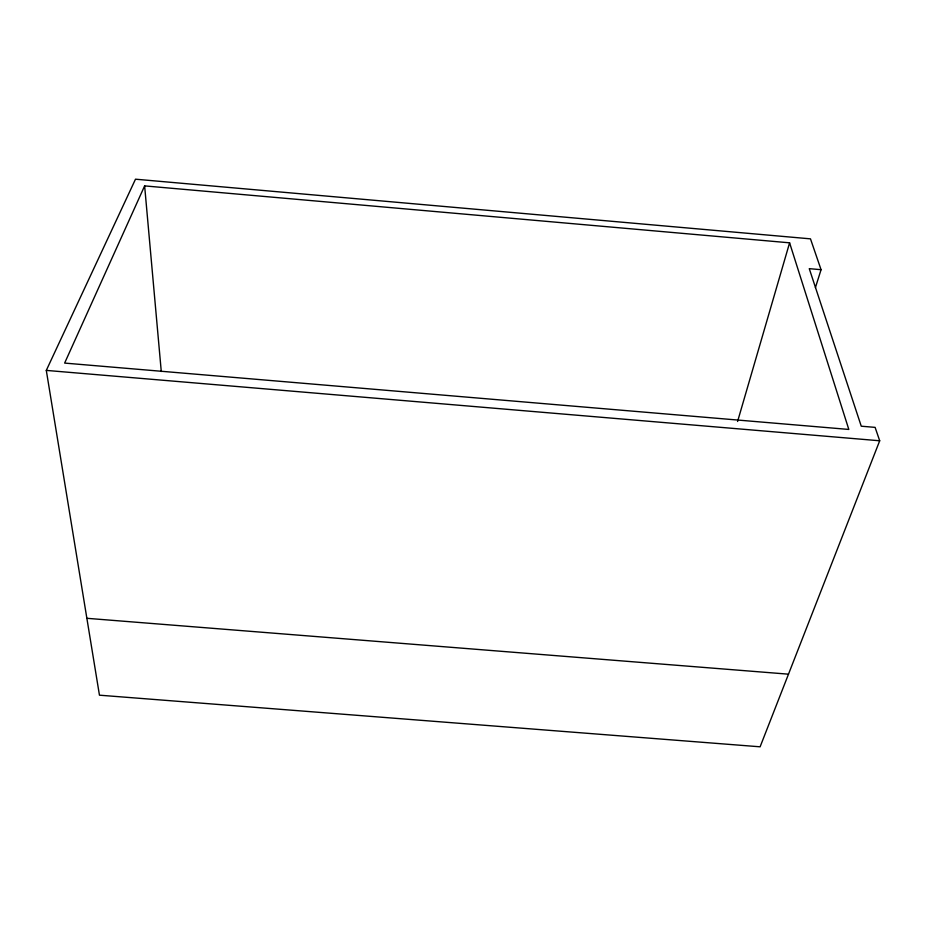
<?xml version="1.0" encoding="UTF-8"?>
<svg xmlns="http://www.w3.org/2000/svg" width="926" height="926" viewBox="0 0 926 926"><rect width="100%" height="100%" fill="white"/><g stroke="black" fill="none" stroke-linecap="round" stroke-linejoin="round"><path stroke-width="1.39" d="M737.582 421.492L789.6 242.82L144.63 185.894L64.635 363.085L848.818 429.444L789.6 242.82M815.424 287.581L821.061 269.697L810.481 238.85L135.497 179.193L46.3 370.4L99.452 695.183L760.107 746.807L879.7 440.776L875.105 427.372L861.261 426.203L809.266 268.656L821.061 269.697M86.87 618.302L788.489 674.174M46.3 370.4L879.7 440.776M144.63 185.894L161.274 371.511"/></g></svg>
